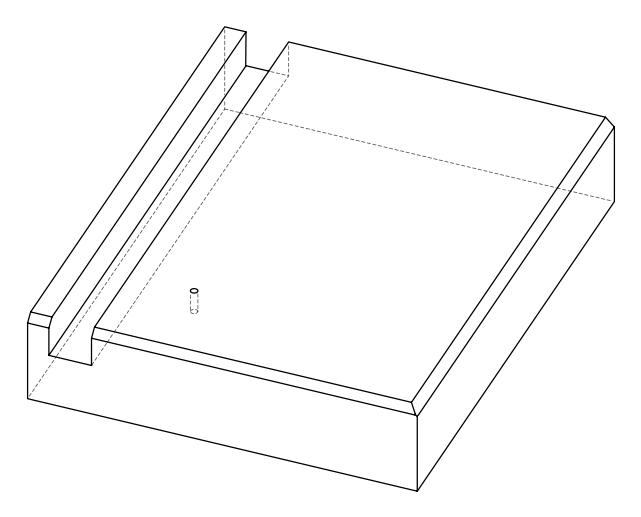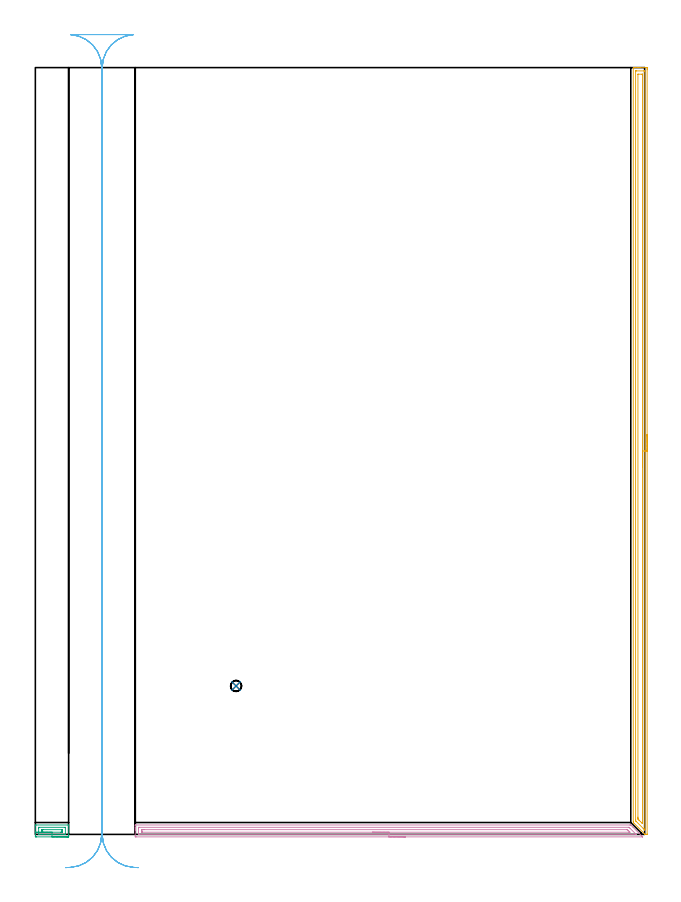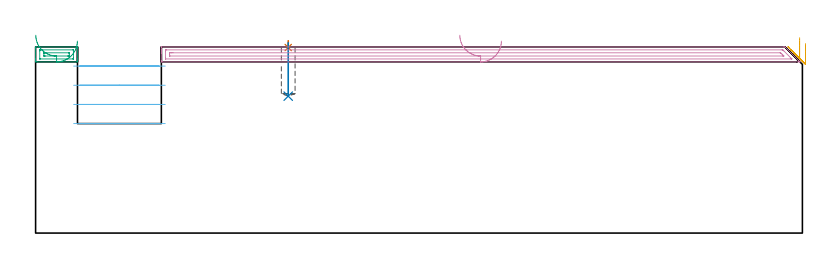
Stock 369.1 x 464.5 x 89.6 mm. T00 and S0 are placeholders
(PLAN: 6 operations, 3 tool changes, 28.7 min)
(1 SPOT_DRILL | STEP1POCKET | NXT0321_9005460120000 | 0.03 min | 25 mm3)
(2 DRILL_BLIND_HOLE_INTO_CENTER | STEP1POCKET | NXT0301_037 | 0.1 min | 747 mm3)
(3 AREA_MILL | FG_CHAMFER_SURFACE | UGT0205_001 | 0.68 min | 641 mm3)
(4 AREA_MILL_1 | FG_CHAMFER_SURFACE_1 | UGT0205_001 | 7.49 min | 8119 mm3)
(5 AREA_MILL_2 | FG_CHAMFER_SURFACE_2 | UGT0205_001 | 11.32 min | 16233 mm3)
(6 MILL_RECTANGULAR_SLOT | SLOT_RECTANGULAR | UGT0201_019 | Follow Part, ap 10, ae 75% | 9.13 min | 690769 mm3)
(TOOL NXT0321_9005460120000 | NC Spot Drill, 142deg, 12mm, Carbide, Uncoated | D12 PA142 FL30 Z2)
(TOOL NXT0301_037 | Carbide Drill 6.6mm [860.1-0660-033A1-MM 2214] | D6.6 PA140 FL53 Z2)
(TOOL UGT0205_001 | Chamfer Mill 20 x 3 x 45 deg. | D20 FL50 Z2)
(TOOL UGT0201_019 | End mill 40 mm | D40 FL63 Z6)
(OP 1 SPOT_DRILL)
G17 G21 G94 G90
T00 M6
G54
G17 G0 G90 X121.6 Y89.9 S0 M3
G43 Z99.6 H0
G94 G81 G98 Z89.316 F250. R92.6
G80
M5
M2
(OP 2 DRILL_BLIND_HOLE_INTO_CENTER)
G17 G21 G94 G90
T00 M6
G54
G17 G0 G90 X121.6 Y89.9 S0 M3
G43 Z99.6 H1
G94 G81 G98 Z65.9 F250. R91.6
G80
M5
M2
(OP 3 AREA_MILL)
G17 G21 G94 G90
T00 M6
G54
G17 G0 G90 X20.1 Y-1.5 S1061 M3
G43 Z99.6 H0
Z92.4
G94 G1 X20.062 Z91.528 F250.
X19.948 Z90.664
X19.759 Z89.812
X19.497 Z88.98
X19.163 Z88.174
X18.76 Z87.4
X18.292 Z86.664
X17.76 Z85.972
X17.171 Z85.329
X16.528 Z84.74
X15.836 Z84.209
X15.1 Z83.74
X14.326 Z83.337
X13.52 Z83.003
X12.688 Z82.741
X11.837 Z82.552
X10.972 Z82.438
X10.1 Z82.4
X0.719
X0.425 Y-1.498 Z82.402
X0.006 Y-1.49 Z82.404
X0.001 Y-1.424 Z82.471
X0. Y-0.998 Z82.896
Y-0.143 Z83.757
Y5.215 Z89.115
X0.01 Y5.693 Z89.593
X0.425 Y5.7 Z89.6
X19.775
X20.19 Y5.693 Z89.593
X20.2 Y5.215 Z89.115
Y-0.143 Z83.757
Y-0.998 Z82.896
X20.199 Y-1.424 Z82.471
X20.194 Y-1.49 Z82.404
X19.775 Y-1.5 Z82.4
X10.1
Y-0.086 Z83.814
X2.184 Y-0.085 Z83.815
X2.156 Y-0.084 Z83.816
X2.009 Y-0.073 Z83.827
X2.002 Y-0.031 Z83.869
X2.001 Y-0.017 Z83.883
Y3.798 Z87.698
X2.006 Y4.168 Z88.068
X2.01 Y4.27 Z88.17
X2.028 Y4.279 Z88.179
X2.078 Y4.283 Z88.183
X2.184 Y4.285 Z88.185
X2.211 Y4.286 Z88.186
X18.016 Y4.285 Z88.185
X18.044 Y4.284 Z88.184
X18.191 Y4.273 Z88.173
X18.198 Y4.231 Z88.131
X18.199 Y4.217 Z88.117
Y0.402 Z84.302
X18.194 Y0.032 Z83.932
X18.19 Y-0.07 Z83.83
X18.172 Y-0.079 Z83.821
X18.122 Y-0.083 Z83.817
X18.016 Y-0.086 Z83.814
X17.989
X10.1
Y1.329 Z85.229
X4.823
X4.269
X4.097 Y1.331 Z85.231
X4.032 Y1.333 Z85.233
X4.011 Y1.335 Z85.235
X4.007 Y1.367 Z85.267
X4.003 Y1.445 Z85.345
X4. Y1.6 Z85.5
Y1.657 Z85.557
Y2.485 Z86.385
Y2.543 Z86.443
X4.003 Y2.749 Z86.649
X4.007 Y2.852 Z86.752
X4.009 Y2.861 Z86.761
X4.021 Y2.865 Z86.765
X4.076 Y2.868 Z86.768
X4.169 Y2.87 Z86.77
X4.496 Y2.871 Z86.771
X4.823
X15.931
X16.103 Y2.869 Z86.769
X16.168 Y2.867 Z86.767
X16.189 Y2.865 Z86.765
X16.193 Y2.833 Z86.733
X16.197 Y2.755 Z86.655
X16.2 Y2.6 Z86.5
Y2.543 Z86.443
Y1.715 Z85.615
Y1.657 Z85.557
X16.197 Y1.45 Z85.35
X16.193 Y1.348 Z85.248
X16.191 Y1.339 Z85.239
X16.179 Y1.335 Z85.235
X16.124 Y1.332 Z85.232
X16.031 Y1.33 Z85.23
X15.704 Y1.329 Z85.229
X15.377 Y1.328 Z85.228
X10.1 Y1.329 Z85.229
X9.228 Z85.267
X8.364 Z85.38
X7.512 Z85.569
X6.68 Z85.832
X5.874 Z86.165
X5.1 Z86.568
X4.364 Z87.037
X3.672 Z87.568
X3.029 Z88.157
X2.44 Z88.801
X1.909 Z89.493
X1.44 Z90.229
X1.037 Z91.002
X0.703 Z91.808
X0.441 Z92.64
X0.252 Z93.492
X0.138 Z94.357
X0.1 Z95.229
G0 Z99.6
M5
M2
(OP 4 AREA_MILL_1)
G17 G21 G94 G90
T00 M6
G54
G17 G0 G90 X224.2 Y-1.5 S1061 M3
G43 Z99.6 H0
Z92.4
G94 G1 X224.162 Z91.528 F250.
X224.048 Z90.664
X223.859 Z89.812
X223.597 Z88.98
X223.263 Z88.174
X222.86 Z87.4
X222.392 Z86.664
X221.861 Z85.972
X221.271 Z85.329
X220.628 Z84.74
X219.936 Z84.208
X219.2 Z83.74
X218.426 Z83.337
X217.62 Z83.003
X216.788 Z82.741
X215.937 Z82.552
X215.072 Z82.438
X214.2 Z82.4
X61.108
X60.607 Y-1.495 Z82.403
X60.509 Y-1.491 Z82.406
X60.5 Y-0.998 Z82.899
Y2.543 Z86.437
Y3.106 Z87.003
Y3.428 Z87.324
Y3.991 Z87.887
Y4.313 Z88.208
Y5.336 Z89.235
X60.508 Y5.679 Z89.57
X60.51 Y5.697 Z89.588
X60.662 Y5.7 Z89.6
X360.15
X360.695 Y5.699 Z89.583
X360.754 Y5.646 Z89.545
X362.089 Y4.313 Z88.209
X367.4 Y-0.998 Z82.898
X367.841 Y-1.44 Z82.459
X367.887 Y-1.488 Z82.411
X367.888 Y-1.496 Z82.403
X367.887 Y-1.5 Z82.4
X214.2
Y-0.086 Z83.814
X62.672 Y-0.085 Z83.815
X62.575 Y-0.084 Z83.816
X62.528 Y-0.081 Z83.819
X62.511 Y-0.079 Z83.821
X62.509 Y-0.065 Z83.835
X62.504 Y0.04 Z83.94
X62.501 Y0.277 Z84.177
Y3.428 Z87.328
X62.503 Y3.815 Z87.715
X62.51 Y4.208 Z88.108
X62.524 Y4.279 Z88.179
X62.57 Y4.281 Z88.181
X62.677 Y4.284 Z88.184
X62.894 Y4.286 Z88.186
X62.921
X359.285
X359.501 Y4.284 Z88.184
X359.609 Y4.281 Z88.181
X359.658 Y4.279 Z88.179
X359.765 Y4.176 Z88.076
X360.15 Y3.798 Z87.698
X363.721 Y0.229 Z84.129
X363.919 Y0.03 Z83.93
X363.986 Y-0.041 Z83.859
X364.011 Y-0.072 Z83.828
X364.015 Y-0.079 Z83.821
X364.005 Y-0.081 Z83.819
X363.912 Y-0.084 Z83.816
X363.721 Y-0.086 Z83.814
X363.694
X214.2
Y1.328 Z85.228
X64.679 Y1.329 Z85.229
X64.569 Y1.331 Z85.231
X64.529 Y1.333 Z85.233
X64.514 Y1.334 Z85.234
X64.51 Y1.362 Z85.262
X64.505 Y1.48 Z85.38
X64.501 Y1.657 Z85.557
X64.5 Y1.835 Z85.735
X64.504 Y2.543 Z86.443
X64.507 Y2.713 Z86.613
X64.523 Y2.864 Z86.764
X64.679 Y2.866 Z86.766
X65.241 Y2.87 Z86.77
X65.572 Y2.871 Z86.771
X66.133 Y2.872 Z86.772
X358.365 Y2.871 Z86.771
X358.476 Y2.87 Z86.77
X358.564 Y2.867 Z86.767
X358.618 Y2.865 Z86.765
X358.655 Y2.833 Z86.733
X358.954 Y2.543 Z86.443
X359.258 Y2.243 Z86.143
X359.842 Y1.657 Z85.557
X360.15 Y1.345 Z85.245
X360.152 Y1.334 Z85.234
X360.15 Y1.333 Z85.233
X359.589 Y1.329 Z85.229
X214.2 Y1.328 Z85.228
X213.329 Z85.266
X212.464 Z85.38
X211.612 Z85.569
X210.78 Z85.831
X209.974 Z86.165
X209.2 Z86.568
X208.464 Z87.037
X207.772 Z87.568
X207.129 Z88.157
X206.54 Z88.801
X206.009 Z89.493
X205.54 Z90.228
X205.137 Z91.002
X204.803 Z91.808
X204.541 Z92.64
X204.352 Z93.492
X204.238 Z94.357
X204.2 Z95.228
G0 Z99.6
M5
M2
(OP 5 AREA_MILL_2)
G17 G21 G94 G90
T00 M6
G54
G17 G0 G90 X370.6 Y242.25 S1061 M3
G43 Z99.6 H0
Z91.2
G94 G1 Y242.212 Z90.328 F250.
Y242.098 Z89.464
Y241.909 Z88.612
Y241.647 Z87.78
Y241.313 Z86.974
Y240.91 Z86.2
Y240.442 Z85.464
Y239.91 Z84.772
Y239.321 Z84.129
Y238.678 Z83.54
Y237.986 Z83.008
Y237.25 Z82.54
Y236.476 Z82.137
Y235.67 Z81.803
Y234.838 Z81.541
Y233.986 Z81.352
Y233.122 Z81.238
Y232.25 Z81.2
Y0.184
X370.598 Y0.116 Z81.202
X370.592 Y0.01 Z81.205
X370.134 Y0. Z81.666
X369.856 Z81.943
X369.449 Z82.341
X369.397 Y0.01 Z82.393
X369.343 Y0.053 Z82.448
X369.215 Y0.184 Z82.583
X362.508 Y6.891 Z89.29
X362.345 Y7.057 Z89.451
X362.198 Y7.205 Z89.583
X362.2 Y7.785 Z89.6
Y464.316
X362.202 Y464.49 Z89.589
X362.27 Y464.493 Z89.522
X362.714 Y464.5 Z89.086
X362.983 Z88.817
X363.719 Z88.077
X364.98 Z86.817
X366.398 Z85.398
X369.712 Z82.085
X369.975 Y464.499 Z81.822
X370.592 Y464.493 Z81.206
X370.594 Y464.488 Z81.203
X370.599 Y463.869 Z81.201
X370.6 Y463.244 Z81.2
Y232.25
X369.186 Z82.614
X369.185 Y3.105 Z82.615
X369.184 Y2.897 Z82.616
X369.18 Y2.758 Z82.62
X369.176 Y2.684 Z82.624
X369.161 Y2.696 Z82.639
X369.081 Y2.771 Z82.719
X368.536 Y3.314 Z83.264
X368.188 Y3.662 Z83.612
X364.064 Y7.785 Z87.736
X363.719 Y8.134 Z88.082
X363.653 Y8.204 Z88.147
X363.623 Y8.239 Z88.177
X363.619 Y8.367 Z88.181
X363.615 Y8.575 Z88.185
X363.614 Y8.68 Z88.186
Y8.784
X363.615 Y462.184 Z88.185
X363.616 Y462.289 Z88.184
X363.621 Y462.488 Z88.179
X363.719 Y462.491 Z88.082
X364.194 Y462.499 Z87.606
X368.662 Y462.5 Z83.138
X369.081 Y462.497 Z82.719
X369.141 Y462.494 Z82.659
X369.172 Y462.491 Z82.628
X369.179 Y462.393 Z82.621
X369.184 Y462.185 Z82.616
X369.185 Y462.08 Z82.615
X369.186 Y232.25 Z82.614
X367.772 Z84.028
X367.771 Y6.619 Z84.029
X367.77 Y6.566 Z84.03
X367.768 Y6.543 Z84.032
X367.767 Y6.542 Z84.033
X367.753 Y6.552 Z84.047
X367.683 Y6.618 Z84.117
X367.408 Y6.891 Z84.392
X366.514 Y7.785 Z85.286
X365.62 Y8.68 Z86.18
X365.506 Y8.795 Z86.294
X365.12 Y9.191 Z86.68
X365.035 Y9.292 Z86.765
X365.032 Y9.415 Z86.768
X365.03 Y9.574 Z86.77
X365.029 Y10.052 Z86.771
X365.028 Y10.468 Z86.772
X365.029 Y460.292 Z86.771
X365.031 Y460.411 Z86.769
X365.034 Y460.47 Z86.766
X365.036 Y460.49 Z86.764
X365.09 Y460.493 Z86.71
X365.299 Y460.499 Z86.501
X367.502 Z84.298
X367.641 Y460.497 Z84.159
X367.751 Y460.49 Z84.049
X367.766 Y460.485 Z84.034
X367.768 Y460.477 Z84.032
X367.77 Y460.451 Z84.03
X367.771 Y460.292 Z84.029
X367.772 Y459.814 Z84.028
Y232.25
Y231.378 Z84.066
Y230.514 Z84.18
Y229.662 Z84.369
Y228.83 Z84.631
Y228.024 Z84.965
Y227.25 Z85.368
Y226.514 Z85.837
Y225.822 Z86.368
Y225.179 Z86.957
Y224.59 Z87.601
Y224.058 Z88.293
Y223.59 Z89.028
Y223.187 Z89.802
Y222.853 Z90.608
Y222.591 Z91.44
Y222.402 Z92.292
Y222.288 Z93.157
Y222.25 Z94.028
G0 Z99.6
M5
M2
(OP 6 MILL_RECTANGULAR_SLOT)
G17 G21 G94 G90
T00 M6
G54
G17 G0 G90 X62.4 Y-20.134 S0 M3
G43 Z99.6 H0
Z80.375
G94 G1 X59.405 Y-19.97 F250.
G2 X40.5 Y0. R20. F500.
G1 Y464.5
G2 X59.405 Y484.47 R20.
G1 Y484.5
X21.295
Y484.47
G2 X40.2 Y464.5 R20.
G1 Y0.
G2 X21.295 Y-19.97 R20.
G1 X18.3 Y-20.134 F250.
G0 X62.4 Z71.15
G1 X59.405 Y-19.97
G2 X40.503 Y-0.32 R20. F500.
X40.5 Y0. R20. F449.
G1 Y439.68
Y464.5 F500.
G2 X59.405 Y484.47 R20.
G1 Y484.5
X21.295
Y484.47
G2 X40.2 Y464.5 R20.
G1 Y0.
G2 X21.295 Y-19.97 R20.
G1 X18.3 Y-20.134 F250.
G0 X62.4 Z61.925
G1 X59.405 Y-19.97
G2 X40.503 Y-0.32 R20. F500.
X40.5 Y0. R20. F449.
G1 Y439.68
Y464.5 F500.
G2 X59.405 Y484.47 R20.
G1 Y484.5
X21.295
Y484.47
G2 X40.2 Y464.5 R20.
G1 Y0.
G2 X21.295 Y-19.97 R20.
G1 X18.3 Y-20.134 F250.
G0 X62.4 Z52.7
G1 X59.405 Y-19.97
G2 X40.503 Y-0.32 R20. F500.
X40.5 Y0. R20. F449.
G1 Y439.68
Y464.5 F500.
G2 X59.405 Y484.47 R20.
G1 Y484.5
X21.295
Y484.47
G2 X40.2 Y464.5 R20.
G1 Y0.
G2 X21.295 Y-19.97 R20.
G1 X18.3 Y-20.134 F250.
G0 Z99.6
M5
M2
